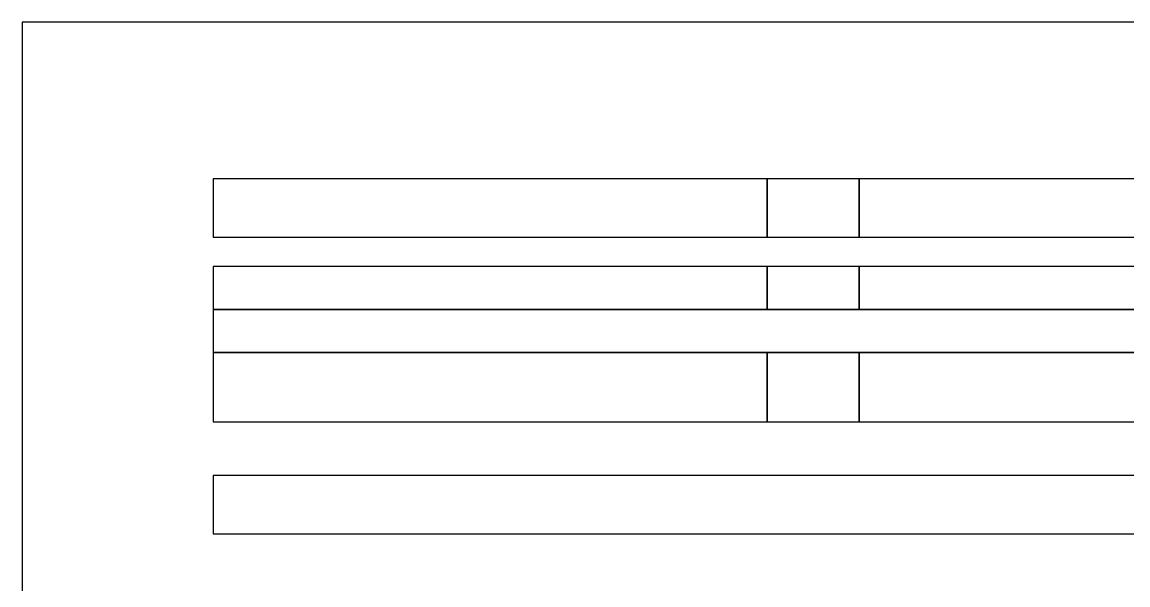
# Model space of a CAD drawing. Header units: metres. Extents: x 0 to 2830, y 0 to 842.
# Drawn here: x 1490.6 to 1830.2, y 669 to 841.9 of the extents above; entities that cross this region are included whole.
import ezdxf

# ---------------------------------------------------------------- set-up
doc = ezdxf.new("R2010")
doc.units = ezdxf.units.M
doc.layers.add('BORDER', color=2, linetype='Continuous')
doc.layers.add('SCHEMATICS', color=7, linetype='Continuous')

msp = doc.modelspace()

# ---------------------------------------------------------------- linework, layer by layer
at = {"layer": 'BORDER', "color": 2}
msp.add_lwpolyline([(1490.56, 0), (2085.84, 0), (2085.84, 841.89), (1490.56, 841.89), (1490.56, 0)], dxfattribs=at)
at = {"layer": 'SCHEMATICS', "color": 7}
for points in [[(1549.25, 775.85), (1719.33, 775.85), (1719.33, 793.7), (1549.25, 793.7), (1549.25, 775.85)], [(1719.33, 775.85), (1747.68, 775.85), (1747.68, 793.7), (1719.33, 793.7), (1719.33, 775.85)], [(1747.68, 775.85), (2059.49, 775.85), (2059.49, 793.7), (1747.68, 793.7), (1747.68, 775.85)], [(1549.25, 753.59), (1719.33, 753.59), (1719.33, 766.84), (1549.25, 766.84), (1549.25, 753.59)], [(1719.33, 753.59), (1747.68, 753.59), (1747.68, 766.84), (1719.33, 766.84), (1719.33, 753.59)], [(1747.68, 753.59), (2059.49, 753.59), (2059.49, 766.84), (1747.68, 766.84), (1747.68, 753.59)], [(1549.25, 740.34), (2059.49, 740.34), (2059.49, 753.59), (1549.25, 753.59), (1549.25, 740.34)], [(1549.25, 719.09), (1719.33, 719.09), (1719.33, 740.34), (1549.25, 740.34), (1549.25, 719.09)], [(1719.33, 719.09), (1747.68, 719.09), (1747.68, 740.34), (1719.33, 740.34), (1719.33, 719.09)], [(1747.68, 719.09), (2059.49, 719.09), (2059.49, 740.34), (1747.68, 740.34), (1747.68, 719.09)], [(1549.25, 684.68), (2059.49, 684.68), (2059.49, 702.53), (1549.25, 702.53), (1549.25, 684.68)]]:
    msp.add_lwpolyline(points, dxfattribs=at)

doc.saveas('drawing.dxf')
